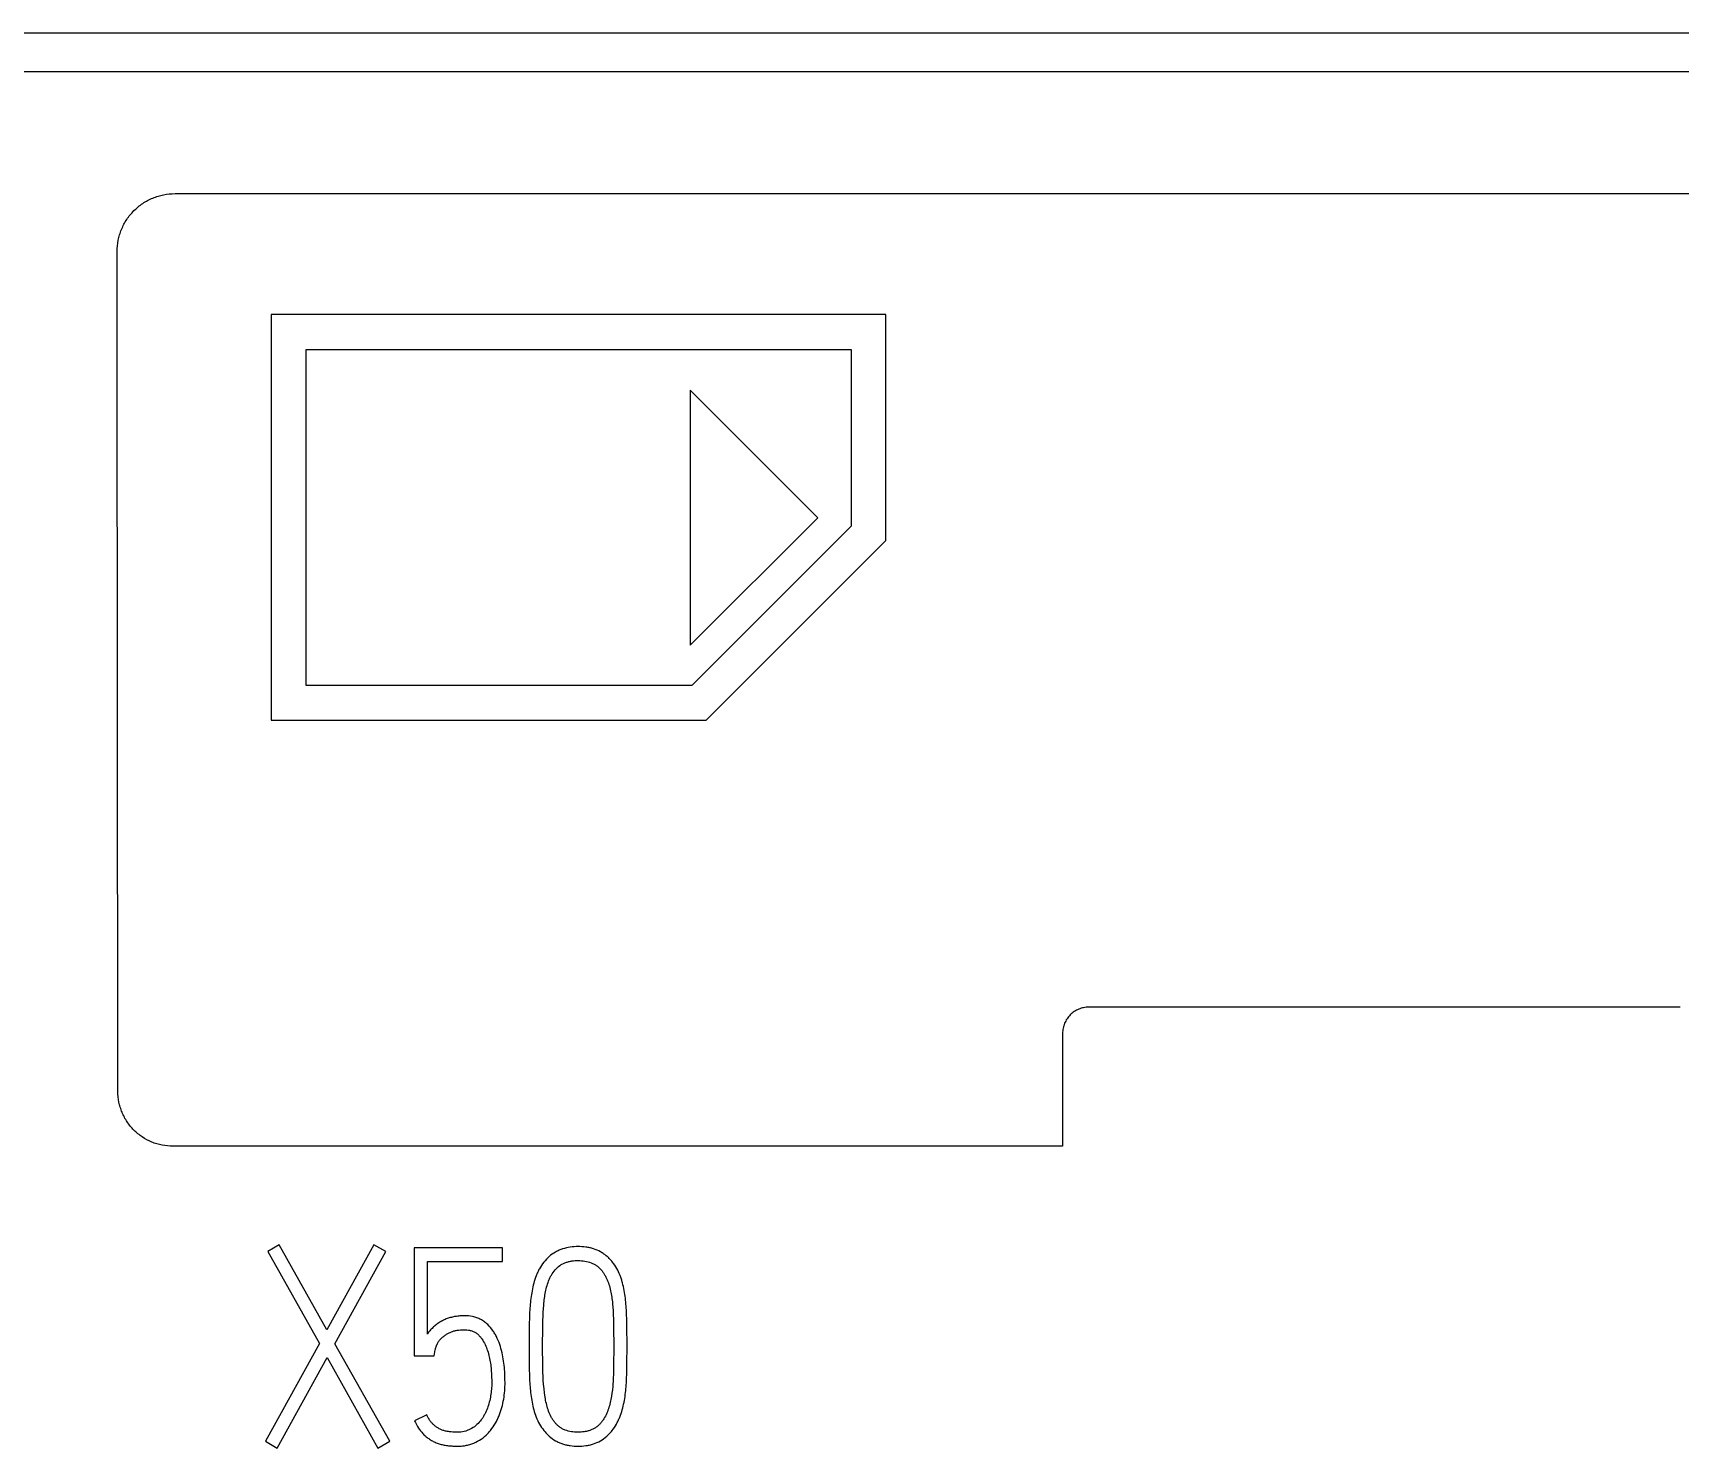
# Model space of a CAD drawing. Extents: x 0 to 420, y 0 to 297.
# Drawn here: x 129.53 to 143.73, y 201.38 to 213.59 of the extents above; entities that cross this region are included whole.
import ezdxf

# ---------------------------------------------------------------- set-up
doc = ezdxf.new("R2010")
doc.units = 0
doc.header["$LTSCALE"] = 23.1
doc.layers.add('10000_FRONT', color=7, linetype='CONTINUOUS')
doc.layers.add('10500_FRONT_LABELING', color=7, linetype='CONTINUOUS')

msp = doc.modelspace()

# ---------------------------------------------------------------- linework, layer by layer
at = {"layer": '10000_FRONT', "color": 7, "linetype": 'CONTINUOUS'}
for p, q in [((86.234, 213.585), (157.734, 213.585)), ((86.234, 213.252), (157.734, 213.252)), ((130.754, 212.199), (151.615, 212.199)), ((131.584, 211.155), (131.584, 207.655)), ((136.884, 211.155), (131.584, 211.155)), ((136.884, 209.205), (136.884, 211.155)), ((131.884, 207.955), (131.884, 210.855)), ((131.884, 210.855), (136.584, 210.855)), ((136.584, 210.855), (136.584, 209.329)), ((135.197, 210.504), (135.197, 208.304)), ((136.297, 209.403), (135.197, 210.504)), ((135.197, 208.304), (136.297, 209.403)), ((136.584, 209.329), (135.21, 207.955)), ((135.334, 207.655), (136.884, 209.205)), ((135.21, 207.955), (131.884, 207.955)), ((131.584, 207.655), (135.334, 207.655)), ((143.734, 205.18), (138.634, 205.18)), ((138.408, 203.981), (130.734, 203.981))]:
    msp.add_line(p, q, dxfattribs=at)
for points, knots in [([(130.254, 211.699), (130.254, 211.732), (130.257, 211.764), (130.267, 211.812), (130.271, 211.828), (130.28, 211.859), (130.286, 211.875), (130.305, 211.92), (130.32, 211.949), (130.347, 211.989), (130.357, 212.003), (130.377, 212.028), (130.388, 212.04), (130.423, 212.075), (130.448, 212.096), (130.489, 212.123), (130.503, 212.132), (130.532, 212.147), (130.547, 212.154), (130.577, 212.167), (130.592, 212.172), (130.623, 212.182), (130.639, 212.186), (130.688, 212.195), (130.721, 212.199), (130.754, 212.199)], [0, 0, 0, 0, 0.125, 0.125, 0.1875, 0.1875, 0.25, 0.25, 0.375, 0.375, 0.4375, 0.4375, 0.5, 0.5, 0.625, 0.625, 0.6875, 0.6875, 0.75, 0.75, 0.8125, 0.8125, 0.875, 0.875, 1, 1, 1, 1]), ([(138.634, 205.18), (138.62, 205.18), (138.605, 205.178), (138.583, 205.174), (138.576, 205.172), (138.562, 205.168), (138.555, 205.165), (138.535, 205.157), (138.522, 205.15), (138.497, 205.134), (138.486, 205.124), (138.465, 205.103), (138.455, 205.092), (138.443, 205.074), (138.439, 205.067), (138.432, 205.054), (138.426, 205.041), (138.421, 205.027), (138.417, 205.013), (138.415, 205.006), (138.411, 204.984), (138.409, 204.969), (138.409, 204.955)], [0, 0, 0, 0, 0.125, 0.125, 0.1875, 0.1875, 0.25, 0.25, 0.375, 0.375, 0.5, 0.5, 0.625, 0.625, 0.6875, 0.6875, 0.75, 0.8125, 0.8125, 0.875, 0.875, 1, 1, 1, 1]), ([(130.734, 203.981), (130.703, 203.981), (130.672, 203.984), (130.627, 203.993), (130.612, 203.996), (130.582, 204.005), (130.567, 204.011), (130.524, 204.028), (130.497, 204.043), (130.458, 204.069), (130.446, 204.078), (130.422, 204.098), (130.41, 204.108), (130.377, 204.141), (130.358, 204.165), (130.332, 204.204), (130.324, 204.217), (130.309, 204.245), (130.296, 204.273), (130.286, 204.302), (130.277, 204.331), (130.273, 204.346), (130.263, 204.392), (130.26, 204.423), (130.26, 204.455)], [0, 0, 0, 0, 0.125, 0.125, 0.1875, 0.1875, 0.25, 0.25, 0.375, 0.375, 0.4375, 0.4375, 0.5, 0.5, 0.625, 0.625, 0.6875, 0.6875, 0.75, 0.8125, 0.8125, 0.875, 0.875, 1, 1, 1, 1])]:
    msp.add_open_spline(points, degree=3, knots=knots, dxfattribs=at)
for points in [[(130.26, 204.455), (130.259, 206.87), (130.256, 209.285), (130.254, 211.699)], [(138.409, 204.955), (138.409, 204.63), (138.409, 204.305), (138.408, 203.981)]]:
    msp.add_open_spline(points, degree=3, dxfattribs=at)
at = {"layer": '10500_FRONT_LABELING', "color": 7, "linetype": 'CONTINUOUS'}
for p, q in [((131.651, 203.13), (131.553, 203.072)), ((131.553, 203.072), (131.999, 202.277)), ((132.063, 202.395), (131.651, 203.13)), ((132.468, 203.13), (132.063, 202.395)), ((132.131, 202.275), (132.571, 203.072)), ((132.571, 203.072), (132.468, 203.13)), ((132.815, 203.105), (132.815, 202.171)), ((133.577, 203.105), (132.815, 203.105)), ((133.577, 202.987), (133.577, 203.105)), ((132.93, 202.359), (132.93, 202.987)), ((132.93, 202.987), (133.577, 202.987)), ((131.999, 202.277), (131.534, 201.435)), ((131.635, 201.376), (132.065, 202.157)), ((132.065, 202.157), (132.504, 201.376)), ((132.605, 201.435), (132.131, 202.275)), ((132.815, 202.171), (132.989, 202.171)), ((132.989, 202.171), (132.998, 202.223)), ((133.808, 202.265), (133.808, 202.239)), ((133.924, 202.239), (133.924, 202.265)), ((134.537, 202.265), (134.537, 202.239)), ((134.652, 202.239), (134.652, 202.265)), ((132.925, 201.662), (132.82, 201.612)), ((131.534, 201.435), (131.635, 201.376)), ((132.504, 201.376), (132.605, 201.435))]:
    msp.add_line(p, q, dxfattribs=at)
for points, knots in [([(134.652, 202.265), (134.652, 202.31), (134.652, 202.355), (134.651, 202.445), (134.65, 202.49), (134.647, 202.579), (134.643, 202.624), (134.635, 202.691), (134.632, 202.713), (134.624, 202.758), (134.619, 202.78), (134.61, 202.812), (134.607, 202.823), (134.6, 202.844), (134.596, 202.855), (134.584, 202.887), (134.575, 202.907), (134.553, 202.946), (134.54, 202.964), (134.519, 202.99), (134.512, 202.999), (134.496, 203.015), (134.48, 203.031), (134.462, 203.044), (134.444, 203.057), (134.434, 203.063), (134.404, 203.08), (134.384, 203.089), (134.352, 203.099), (134.341, 203.102), (134.319, 203.106), (134.307, 203.108), (134.274, 203.113), (134.252, 203.114), (134.207, 203.114), (134.185, 203.113), (134.14, 203.106), (134.118, 203.101), (134.086, 203.091), (134.076, 203.087), (134.055, 203.078), (134.045, 203.073), (134.015, 203.056), (133.997, 203.043), (133.964, 203.014), (133.948, 202.997), (133.92, 202.962), (133.908, 202.943), (133.891, 202.914), (133.886, 202.903), (133.877, 202.883), (133.873, 202.873), (133.861, 202.841), (133.854, 202.82), (133.842, 202.777), (133.837, 202.755), (133.829, 202.711), (133.825, 202.689), (133.817, 202.622), (133.813, 202.578), (133.81, 202.511), (133.81, 202.488), (133.809, 202.444), (133.809, 202.422), (133.808, 202.355), (133.808, 202.31), (133.808, 202.265)], [0, 0, 0, 0, 0.0625, 0.0625, 0.125, 0.125, 0.1875, 0.1875, 0.21875, 0.21875, 0.25, 0.25, 0.265625, 0.265625, 0.28125, 0.28125, 0.3125, 0.3125, 0.34375, 0.34375, 0.359375, 0.359375, 0.375, 0.390625, 0.390625, 0.40625, 0.40625, 0.4375, 0.4375, 0.453125, 0.453125, 0.46875, 0.46875, 0.5, 0.5, 0.53125, 0.53125, 0.5625, 0.5625, 0.578125, 0.578125, 0.59375, 0.59375, 0.625, 0.625, 0.65625, 0.65625, 0.6875, 0.6875, 0.703125, 0.703125, 0.71875, 0.71875, 0.75, 0.75, 0.78125, 0.78125, 0.8125, 0.8125, 0.875, 0.875, 0.90625, 0.90625, 0.9375, 0.9375, 1, 1, 1, 1]), ([(133.924, 202.265), (133.924, 202.302), (133.925, 202.339), (133.925, 202.414), (133.926, 202.451), (133.928, 202.507), (133.928, 202.525), (133.93, 202.562), (133.932, 202.581), (133.935, 202.618), (133.936, 202.636), (133.941, 202.673), (133.943, 202.692), (133.95, 202.728), (133.954, 202.747), (133.963, 202.782), (133.969, 202.8), (133.979, 202.826), (133.983, 202.835), (133.991, 202.852), (133.995, 202.86), (134.009, 202.884), (134.02, 202.899), (134.045, 202.928), (134.058, 202.94), (134.081, 202.957), (134.089, 202.962), (134.106, 202.97), (134.114, 202.974), (134.132, 202.98), (134.141, 202.983), (134.159, 202.987), (134.168, 202.989), (134.196, 202.993), (134.214, 202.994), (134.242, 202.994), (134.251, 202.993), (134.27, 202.992), (134.279, 202.991), (134.307, 202.986), (134.325, 202.982), (134.351, 202.972), (134.36, 202.968), (134.376, 202.959), (134.392, 202.949), (134.406, 202.937), (134.42, 202.924), (134.426, 202.918), (134.438, 202.903), (134.443, 202.896), (134.453, 202.88), (134.458, 202.872), (134.467, 202.856), (134.472, 202.848), (134.48, 202.831), (134.483, 202.822), (134.493, 202.797), (134.499, 202.779), (134.508, 202.743), (134.512, 202.725), (134.519, 202.689), (134.522, 202.67), (134.526, 202.634), (134.528, 202.615), (134.531, 202.579), (134.533, 202.542), (134.534, 202.505), (134.536, 202.45), (134.536, 202.413), (134.537, 202.339), (134.537, 202.302), (134.537, 202.265)], [0, 0, 0, 0, 0.0625, 0.0625, 0.125, 0.125, 0.15625, 0.15625, 0.1875, 0.1875, 0.21875, 0.21875, 0.25, 0.25, 0.28125, 0.28125, 0.3125, 0.3125, 0.328125, 0.328125, 0.34375, 0.34375, 0.375, 0.375, 0.40625, 0.40625, 0.421875, 0.421875, 0.4375, 0.4375, 0.453125, 0.453125, 0.46875, 0.46875, 0.5, 0.5, 0.515625, 0.515625, 0.53125, 0.53125, 0.5625, 0.5625, 0.578125, 0.578125, 0.59375, 0.609375, 0.609375, 0.625, 0.625, 0.640625, 0.640625, 0.65625, 0.65625, 0.671875, 0.671875, 0.6875, 0.6875, 0.71875, 0.71875, 0.75, 0.75, 0.78125, 0.78125, 0.8125, 0.8125, 0.84375, 0.875, 0.875, 0.9375, 0.9375, 1, 1, 1, 1]), ([(132.82, 201.612), (132.83, 201.59), (132.841, 201.568), (132.861, 201.538), (132.868, 201.528), (132.879, 201.514), (132.883, 201.51), (132.891, 201.501), (132.896, 201.496), (132.909, 201.483), (132.918, 201.476), (132.937, 201.461), (132.947, 201.454), (132.968, 201.441), (132.978, 201.435), (133, 201.425), (133.012, 201.42), (133.035, 201.412), (133.047, 201.409), (133.07, 201.403), (133.082, 201.4), (133.106, 201.397), (133.119, 201.396), (133.143, 201.394), (133.155, 201.394), (133.18, 201.393), (133.192, 201.393), (133.217, 201.393), (133.229, 201.394), (133.253, 201.397), (133.265, 201.4), (133.289, 201.405), (133.301, 201.409), (133.336, 201.421), (133.358, 201.431), (133.401, 201.457), (133.42, 201.472), (133.447, 201.497), (133.456, 201.506), (133.472, 201.524), (133.48, 201.534), (133.502, 201.564), (133.514, 201.585), (133.531, 201.617), (133.537, 201.628), (133.547, 201.651), (133.551, 201.662), (133.564, 201.697), (133.571, 201.72), (133.583, 201.768), (133.588, 201.792), (133.595, 201.84), (133.597, 201.864), (133.6, 201.914), (133.6, 201.938), (133.599, 201.987), (133.598, 202.036), (133.593, 202.085), (133.587, 202.133), (133.583, 202.157), (133.573, 202.205), (133.567, 202.229), (133.553, 202.276), (133.544, 202.299), (133.528, 202.333), (133.523, 202.344), (133.511, 202.366), (133.504, 202.376), (133.484, 202.406), (133.468, 202.425), (133.446, 202.447), (133.441, 202.451), (133.431, 202.459), (133.427, 202.463), (133.412, 202.473), (133.401, 202.48), (133.379, 202.491), (133.368, 202.497), (133.345, 202.505), (133.333, 202.508), (133.296, 202.516), (133.271, 202.518), (133.235, 202.517), (133.222, 202.517), (133.198, 202.515), (133.186, 202.513), (133.161, 202.51), (133.149, 202.507), (133.125, 202.501), (133.113, 202.497), (133.09, 202.489), (133.079, 202.485), (133.057, 202.474), (133.046, 202.468), (133.025, 202.455), (133.015, 202.448), (132.995, 202.432), (132.986, 202.424), (132.968, 202.407), (132.96, 202.398), (132.944, 202.38), (132.937, 202.37), (132.93, 202.359)], [0, 0, 0, 0, 0.03125, 0.03125, 0.046875, 0.046875, 0.054688, 0.054688, 0.0625, 0.0625, 0.078125, 0.078125, 0.09375, 0.09375, 0.109375, 0.109375, 0.125, 0.125, 0.140625, 0.140625, 0.15625, 0.15625, 0.171875, 0.171875, 0.1875, 0.1875, 0.203125, 0.203125, 0.21875, 0.21875, 0.234375, 0.234375, 0.25, 0.25, 0.28125, 0.28125, 0.3125, 0.3125, 0.328125, 0.328125, 0.34375, 0.34375, 0.375, 0.375, 0.390625, 0.390625, 0.40625, 0.40625, 0.4375, 0.4375, 0.46875, 0.46875, 0.5, 0.5, 0.53125, 0.53125, 0.5625, 0.59375, 0.59375, 0.625, 0.625, 0.65625, 0.65625, 0.6875, 0.6875, 0.703125, 0.703125, 0.71875, 0.71875, 0.75, 0.75, 0.757812, 0.757812, 0.765625, 0.765625, 0.78125, 0.78125, 0.796875, 0.796875, 0.8125, 0.8125, 0.84375, 0.84375, 0.859375, 0.859375, 0.875, 0.875, 0.890625, 0.890625, 0.90625, 0.90625, 0.921875, 0.921875, 0.9375, 0.9375, 0.953125, 0.953125, 0.96875, 0.96875, 0.984375, 0.984375, 1, 1, 1, 1]), ([(132.998, 202.223), (132.999, 202.228), (133, 202.232), (133.002, 202.241), (133.004, 202.246), (133.008, 202.26), (133.012, 202.269), (133.021, 202.285), (133.026, 202.293), (133.037, 202.308), (133.043, 202.316), (133.057, 202.329), (133.064, 202.336), (133.079, 202.347), (133.086, 202.353), (133.103, 202.363), (133.111, 202.367), (133.128, 202.375), (133.137, 202.379), (133.155, 202.385), (133.164, 202.388), (133.182, 202.392), (133.192, 202.393), (133.22, 202.396), (133.239, 202.398), (133.267, 202.397), (133.276, 202.396), (133.295, 202.393), (133.304, 202.391), (133.322, 202.385), (133.331, 202.381), (133.347, 202.372), (133.355, 202.367), (133.37, 202.354), (133.376, 202.347), (133.389, 202.333), (133.394, 202.326), (133.41, 202.302), (133.42, 202.286), (133.436, 202.252), (133.443, 202.235), (133.455, 202.199), (133.46, 202.18), (133.468, 202.144), (133.472, 202.126), (133.477, 202.089), (133.479, 202.07), (133.482, 202.033), (133.483, 202.014), (133.485, 201.977), (133.485, 201.958), (133.485, 201.921), (133.485, 201.902), (133.481, 201.865), (133.479, 201.846), (133.473, 201.81), (133.469, 201.791), (133.46, 201.755), (133.454, 201.737), (133.441, 201.702), (133.433, 201.685), (133.42, 201.66), (133.416, 201.652), (133.406, 201.636), (133.4, 201.628), (133.384, 201.605), (133.371, 201.591), (133.343, 201.566), (133.328, 201.555), (133.304, 201.54), (133.296, 201.536), (133.278, 201.529), (133.27, 201.525), (133.242, 201.517), (133.224, 201.514), (133.196, 201.513), (133.186, 201.513), (133.167, 201.513), (133.158, 201.514), (133.139, 201.515), (133.13, 201.516), (133.111, 201.518), (133.102, 201.519), (133.083, 201.523), (133.074, 201.526), (133.056, 201.532), (133.048, 201.536), (133.031, 201.544), (133.023, 201.549), (133.007, 201.559), (132.999, 201.565), (132.985, 201.577), (132.978, 201.583), (132.965, 201.597), (132.959, 201.604), (132.948, 201.62), (132.943, 201.628), (132.933, 201.644), (132.929, 201.653), (132.925, 201.662)], [0, 0, 0, 0, 0.007812, 0.007812, 0.015625, 0.015625, 0.03125, 0.03125, 0.046875, 0.046875, 0.0625, 0.0625, 0.078125, 0.078125, 0.09375, 0.09375, 0.109375, 0.109375, 0.125, 0.125, 0.140625, 0.140625, 0.15625, 0.15625, 0.1875, 0.1875, 0.203125, 0.203125, 0.21875, 0.21875, 0.234375, 0.234375, 0.25, 0.25, 0.265625, 0.265625, 0.28125, 0.28125, 0.3125, 0.3125, 0.34375, 0.34375, 0.375, 0.375, 0.40625, 0.40625, 0.4375, 0.4375, 0.46875, 0.46875, 0.5, 0.5, 0.53125, 0.53125, 0.5625, 0.5625, 0.59375, 0.59375, 0.625, 0.625, 0.65625, 0.65625, 0.671875, 0.671875, 0.6875, 0.6875, 0.71875, 0.71875, 0.75, 0.75, 0.765625, 0.765625, 0.78125, 0.78125, 0.8125, 0.8125, 0.828125, 0.828125, 0.84375, 0.84375, 0.859375, 0.859375, 0.875, 0.875, 0.890625, 0.890625, 0.90625, 0.90625, 0.921875, 0.921875, 0.9375, 0.9375, 0.953125, 0.953125, 0.96875, 0.96875, 0.984375, 0.984375, 1, 1, 1, 1]), ([(133.808, 202.239), (133.808, 202.195), (133.808, 202.15), (133.809, 202.083), (133.809, 202.061), (133.81, 202.016), (133.81, 201.994), (133.813, 201.927), (133.817, 201.883), (133.825, 201.816), (133.829, 201.794), (133.837, 201.75), (133.842, 201.728), (133.854, 201.685), (133.861, 201.664), (133.877, 201.622), (133.886, 201.602), (133.908, 201.563), (133.921, 201.545), (133.942, 201.519), (133.949, 201.511), (133.965, 201.495), (133.989, 201.471), (134.016, 201.451), (134.045, 201.434), (134.055, 201.429), (134.076, 201.42), (134.097, 201.412), (134.118, 201.406), (134.14, 201.401), (134.151, 201.399), (134.184, 201.394), (134.207, 201.393), (134.251, 201.393), (134.273, 201.394), (134.307, 201.399), (134.318, 201.4), (134.34, 201.405), (134.351, 201.408), (134.383, 201.419), (134.403, 201.427), (134.442, 201.45), (134.46, 201.463), (134.485, 201.486), (134.493, 201.493), (134.509, 201.51), (134.516, 201.518), (134.537, 201.545), (134.55, 201.563), (134.566, 201.592), (134.571, 201.602), (134.581, 201.622), (134.585, 201.633), (134.598, 201.664), (134.605, 201.685), (134.617, 201.728), (134.622, 201.75), (134.631, 201.793), (134.634, 201.815), (134.64, 201.86), (134.642, 201.882), (134.646, 201.927), (134.647, 201.949), (134.649, 201.993), (134.65, 202.016), (134.651, 202.06), (134.651, 202.083), (134.652, 202.15), (134.652, 202.195), (134.652, 202.239)], [0, 0, 0, 0, 0.0625, 0.0625, 0.09375, 0.09375, 0.125, 0.125, 0.1875, 0.1875, 0.21875, 0.21875, 0.25, 0.25, 0.28125, 0.28125, 0.3125, 0.3125, 0.34375, 0.34375, 0.359375, 0.359375, 0.375, 0.40625, 0.40625, 0.421875, 0.421875, 0.4375, 0.453125, 0.453125, 0.46875, 0.46875, 0.5, 0.5, 0.53125, 0.53125, 0.546875, 0.546875, 0.5625, 0.5625, 0.59375, 0.59375, 0.625, 0.625, 0.640625, 0.640625, 0.65625, 0.65625, 0.6875, 0.6875, 0.703125, 0.703125, 0.71875, 0.71875, 0.75, 0.75, 0.78125, 0.78125, 0.8125, 0.8125, 0.84375, 0.84375, 0.875, 0.875, 0.90625, 0.90625, 0.9375, 0.9375, 1, 1, 1, 1]), ([(134.537, 202.239), (134.537, 202.202), (134.537, 202.165), (134.536, 202.091), (134.536, 202.054), (134.534, 201.999), (134.533, 201.98), (134.531, 201.943), (134.53, 201.925), (134.525, 201.869), (134.52, 201.832), (134.509, 201.778), (134.505, 201.76), (134.495, 201.724), (134.489, 201.706), (134.476, 201.672), (134.468, 201.655), (134.454, 201.631), (134.449, 201.623), (134.439, 201.608), (134.433, 201.6), (134.421, 201.586), (134.415, 201.58), (134.401, 201.567), (134.394, 201.561), (134.379, 201.55), (134.371, 201.545), (134.354, 201.537), (134.346, 201.533), (134.328, 201.527), (134.319, 201.524), (134.301, 201.52), (134.292, 201.518), (134.265, 201.514), (134.246, 201.513), (134.209, 201.513), (134.19, 201.514), (134.154, 201.52), (134.136, 201.525), (134.11, 201.535), (134.101, 201.539), (134.085, 201.548), (134.077, 201.553), (134.062, 201.564), (134.055, 201.57), (134.042, 201.583), (134.035, 201.59), (134.024, 201.604), (134.018, 201.612), (134.008, 201.627), (134.003, 201.635), (133.99, 201.66), (133.982, 201.677), (133.97, 201.712), (133.965, 201.73), (133.955, 201.765), (133.951, 201.783), (133.941, 201.838), (133.937, 201.874), (133.932, 201.928), (133.93, 201.947), (133.928, 201.983), (133.928, 202.001), (133.926, 202.056), (133.926, 202.093), (133.925, 202.166), (133.924, 202.203), (133.924, 202.239)], [0, 0, 0, 0, 0.0625, 0.0625, 0.125, 0.125, 0.15625, 0.15625, 0.1875, 0.1875, 0.25, 0.25, 0.28125, 0.28125, 0.3125, 0.3125, 0.34375, 0.34375, 0.359375, 0.359375, 0.375, 0.375, 0.390625, 0.390625, 0.40625, 0.40625, 0.421875, 0.421875, 0.4375, 0.4375, 0.453125, 0.453125, 0.46875, 0.46875, 0.5, 0.5, 0.53125, 0.53125, 0.5625, 0.5625, 0.578125, 0.578125, 0.59375, 0.59375, 0.609375, 0.609375, 0.625, 0.625, 0.640625, 0.640625, 0.65625, 0.65625, 0.6875, 0.6875, 0.71875, 0.71875, 0.75, 0.75, 0.8125, 0.8125, 0.84375, 0.84375, 0.875, 0.875, 0.9375, 0.9375, 1, 1, 1, 1])]:
    msp.add_open_spline(points, degree=3, knots=knots, dxfattribs=at)

doc.saveas('drawing.dxf')
